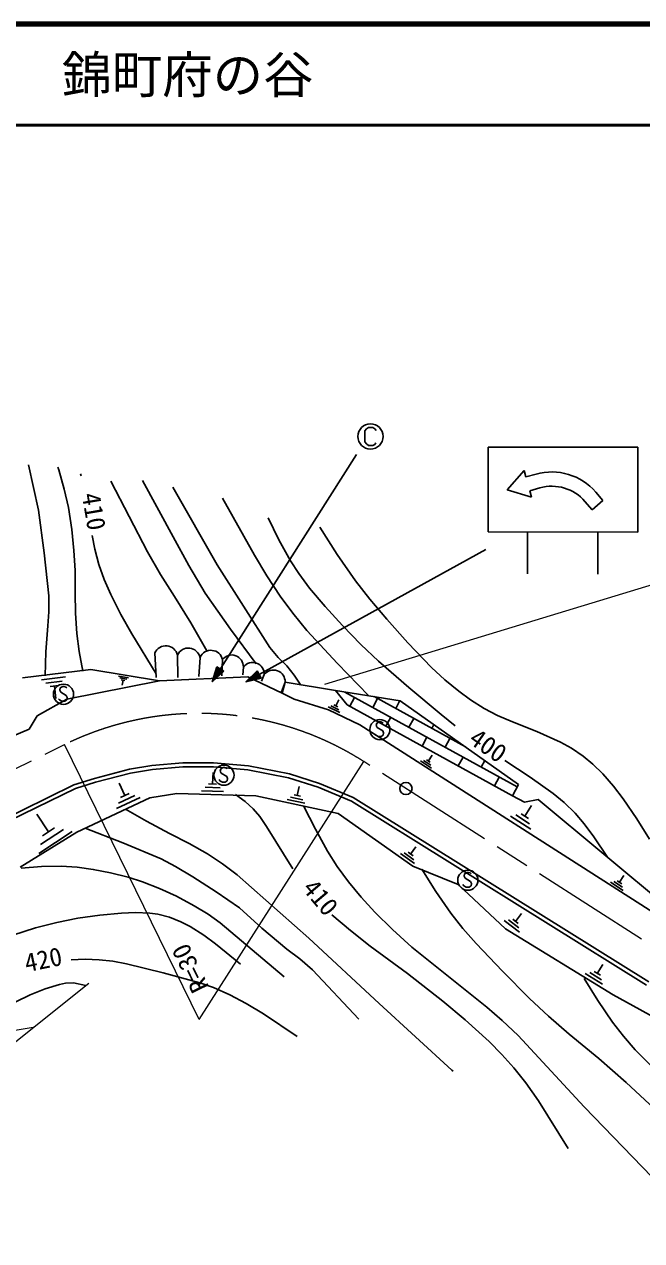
# Model space of a CAD drawing. Units: millimetres, scale not verified. Extents: x 40000 to 680000, y 20000 to 380000.
# Drawn here: x 446318 to 507637, y 259266 to 380000 of the extents above; entities that cross this region are included whole.
import ezdxf
from ezdxf.enums import TextEntityAlignment as Align

# ---------------------------------------------------------------- set-up
doc = ezdxf.new("R2010")
doc.units = ezdxf.units.MM
doc.header["$LTSCALE"] = 1000
doc.linetypes.add('CHAIN', pattern=[18.5, 12, -1.5, 3.5, -1.5])
for name, color, linetype, lineweight in [('M-BGD', 7, 'Continuous', 25), ('M-BMK', 2, 'CHAIN', 13), ('M-BMK-HTXT', 7, 'Continuous', 13), ('M-BMK-SRVR', 3, 'Continuous', 25), ('M-STR-HTXT', 7, 'Continuous', 13), ('M-STR-STRC', 7, 'Continuous', 25), ('M-TTL', 2, 'Continuous', 140), ('M-TTL-LINE', 7, 'Continuous', 50)]:
    doc.layers.add(name, color=color, linetype=linetype, lineweight=lineweight)
doc.layers.add('M-TTL-TXT', color=7, linetype='Continuous')
doc.styles.add('ＭＳ ゴシック', font='')
doc.styles.get('ＭＳ ゴシック').set_extended_font_data('MS Gothic')

msp = doc.modelspace()

# ---------------------------------------------------------------- linework, layer by layer
at = {"layer": 'M-BGD'}
for p, q in [((451898, 335397), (451953, 335168)), ((459290, 317616), (459400, 315155)), ((461529, 317392), (461582, 315178)), ((463768, 317167), (463664, 315250)), ((466007, 316943), (465920, 315322)), ((446138, 315122), (452935, 315949)), ((448023, 314938), (450405, 315228)), ((452935, 315949), (459739, 314835)), ((455687, 315302), (456673, 315137)), ((456489, 315005), (455818, 315118)), ((459739, 314835), (468530, 315234)), ((468078, 316198), (468028, 315418)), ((468530, 315234), (471920, 313604)), ((470149, 315453), (469886, 314797)), ((450070, 314801), (448450, 314604)), ((448878, 314269), (449735, 314373)), ((449307, 314321), (449457, 313082)), ((459739, 314835), (450526, 313002)), ((450526, 313002), (459739, 314835)), ((455950, 314933), (456305, 314874)), ((456127, 314904), (456041, 314391)), ((472219, 314708), (471865, 313728)), ((471920, 313604), (472219, 314708)), ((472219, 314708), (477216, 313869)), ((450526, 313002), (447589, 311359)), ((447589, 311359), (450526, 313002)), ((471920, 313604), (473129, 313027)), ((471920, 313604), (473129, 313027)), ((473129, 313027), (476539, 311972)), ((473129, 313027), (476539, 311972)), ((477216, 313869), (478385, 312460)), ((477216, 313869), (483648, 312866)), ((478385, 312460), (477216, 313869)), ((477260, 312344), (477552, 312954)), ((495284, 304304), (478167, 313721)), ((478645, 312316), (479127, 313193)), ((480923, 312204), (481405, 313081)), ((490131, 308280), (481062, 313269)), ((483202, 312092), (483629, 312869)), ((483648, 312866), (495413, 304544)), ((477666, 311688), (476494, 312250)), ((476539, 311972), (479651, 310482)), ((476539, 311972), (479651, 310482)), ((476771, 312347), (477569, 311965)), ((477471, 312243), (477049, 312445)), ((478385, 312460), (494810, 303423)), ((494810, 303423), (478385, 312460)), ((447589, 311359), (446795, 310051)), ((446795, 310051), (447589, 311359)), ((479651, 310482), (511212, 290297)), ((479651, 310482), (511212, 290297)), ((482237, 310340), (482720, 311216)), ((484516, 310228), (484998, 311104)), ((486794, 310116), (487002, 310494)), ((446795, 310051), (440344, 307286)), ((440344, 307286), (446795, 310051)), ((485830, 308364), (486312, 309240)), ((488108, 308252), (488590, 309128)), ((458998, 306436), (462047, 306705)), ((458998, 306436), (462047, 306705)), ((462047, 306705), (465121, 306702)), ((462047, 306705), (465121, 306702)), ((465121, 306702), (468584, 306403)), ((465121, 306702), (468584, 306403)), ((486770, 306179), (485675, 306879)), ((485962, 306942), (486707, 306466)), ((486644, 306754), (486250, 307006)), ((486447, 306880), (486811, 307449)), ((489422, 306388), (489904, 307264)), ((491700, 306276), (492054, 306919)), ((453287, 305155), (456766, 306066)), ((453287, 305155), (456766, 306066)), ((453399, 304766), (456851, 305670)), ((456851, 305670), (453399, 304766)), ((456766, 306066), (458998, 306436)), ((456766, 306066), (458998, 306436)), ((456851, 305670), (459049, 306033)), ((459049, 306033), (456851, 305670)), ((459049, 306033), (462065, 306300)), ((462065, 306300), (459049, 306033)), ((462065, 306300), (465104, 306297)), ((465104, 306297), (462065, 306300)), ((465023, 304600), (465059, 305743)), ((465104, 306297), (468527, 306002)), ((468527, 306002), (465104, 306297)), ((468527, 306002), (472543, 305200)), ((472543, 305200), (468527, 306002)), ((468584, 306403), (472643, 305593)), ((468584, 306403), (472643, 305593)), ((472643, 305593), (475648, 304660)), ((472643, 305593), (475648, 304660)), ((438661, 298314), (451253, 304513)), ((438661, 298314), (451253, 304513)), ((451253, 304513), (453287, 305155)), ((451253, 304513), (453287, 305155)), ((451409, 304137), (453399, 304766)), ((453399, 304766), (451409, 304137)), ((456303, 303462), (455725, 304684)), ((464265, 304271), (465760, 304225)), ((465419, 304587), (464628, 304612)), ((472543, 305200), (475508, 304279)), ((475508, 304279), (472543, 305200)), ((473428, 303442), (473622, 304358)), ((475508, 304279), (478800, 302884)), ((478800, 302884), (475508, 304279)), ((475648, 304660), (478988, 303245)), ((475648, 304660), (478988, 303245)), ((493014, 304411), (493496, 305287)), ((495413, 304544), (494810, 303423)), ((438818, 298054), (451409, 304137)), ((438818, 298054), (451409, 304137)), ((451546, 299808), (458772, 303227)), ((457834, 303266), (455484, 302154)), ((455682, 302708), (457280, 303464)), ((456726, 303662), (455880, 303262)), ((458772, 303227), (461477, 303652)), ((461477, 303652), (469311, 303407)), ((466101, 303862), (463902, 303931)), ((469311, 303407), (477503, 301671)), ((474189, 302692), (472428, 303066)), ((472769, 303288), (473967, 303034)), ((473745, 303375), (473111, 303510)), ((478988, 303245), (508336, 284958)), ((478988, 303245), (508336, 284958)), ((494810, 303423), (496000, 302807)), ((496000, 302807), (497348, 303063)), ((497348, 303063), (511630, 291152)), ((478800, 302884), (508122, 284615)), ((508122, 284615), (478800, 302884)), ((496029, 301411), (496701, 302462)), ((448709, 299861), (447563, 301597)), ((477503, 301671), (484915, 296451)), ((496626, 300118), (494604, 301411)), ((495135, 301527), (496509, 300648)), ((496393, 301178), (495665, 301644)), ((445916, 296347), (451546, 299808)), ((451083, 299894), (447744, 297691)), ((447926, 298578), (450196, 300076)), ((449310, 300257), (448108, 299464)), ((484686, 297637), (485195, 298360)), ((485068, 296703), (483678, 297682)), ((484057, 297748), (485002, 297082)), ((484936, 297461), (484436, 297814)), ((484915, 296451), (489422, 294608)), ((489422, 294608), (494116, 290235)), ((505804, 294034), (504540, 294842)), ((504872, 294915), (505731, 294365)), ((505658, 294697), (505203, 294988)), ((505431, 294842), (505851, 295499)), ((495493, 289902), (493972, 291040)), ((494397, 291101), (495432, 290327)), ((495371, 290753), (494823, 291163)), ((495097, 290958), (495689, 291749)), ((494116, 290235), (504819, 283657)), ((503226, 285797), (503770, 286683)), ((503743, 284728), (502039, 285775)), ((502479, 285880), (503638, 285169)), ((503532, 285609), (502919, 285985)), ((504819, 283657), (510616, 280477))]:
    msp.add_line(p, q, dxfattribs=at)
for points in [[(448398, 315326), (448466, 317724), (448643, 320291), (448751, 321688), (448760, 323268), (448297, 327539), (447734, 331769), (446747, 336278)], [(452130, 315786), (451766, 317753), (451532, 319540), (451398, 321537), (451369, 323571), (451360, 325771), (451249, 327774), (451033, 329867), (450699, 332043), (450287, 333856), (449737, 335780), (449661, 336035)], [(464437, 317800), (462851, 320579), (461239, 323203), (459854, 325404), (458564, 327650), (454926, 334660)], [(469362, 316523), (466781, 319979), (464275, 323526), (462645, 326282), (461091, 329113), (458051, 334719)], [(473793, 314403), (473127, 315406), (472378, 316310), (471532, 317162), (470705, 318144), (465480, 326341), (461078, 334064)], [(480516, 313373), (477418, 316565), (474378, 319845), (472985, 321550), (471736, 323246), (470419, 325251), (469186, 327312), (466004, 332974)], [(470547, 330999), (471609, 328840), (472768, 326741), (473585, 325486), (474659, 324042), (476208, 322200), (477922, 320322), (479733, 318457), (481487, 316790), (484505, 314165), (487725, 311501), (489124, 310376)], [(475666, 330077), (477406, 327386), (479227, 324757), (480635, 322929), (482309, 320941), (484404, 318619), (486770, 316163), (488090, 314938), (489480, 313799), (490639, 312954), (491995, 312099), (493326, 311400), (494791, 310756), (497214, 309799), (499589, 308745), (500670, 308141), (501827, 307350), (502773, 306576), (503780, 305602), (504839, 304395), (505803, 303135), (507151, 301146), (508408, 299104)], [(453051, 329263), (453318, 327892), (453726, 326386), (454265, 324880), (454905, 323407), (455904, 321430), (456997, 319494), (459430, 315519)], [(494044, 306932), (496558, 305283), (498859, 303643), (499938, 302750), (501018, 301701), (501925, 300645), (502878, 299359), (504232, 297322)], [(467281, 303543), (468268, 302851), (469061, 302145), (469702, 301380), (470388, 300384), (472994, 296191)], [(456375, 302111), (458450, 300902), (460743, 299694), (462707, 298703), (464517, 297668), (466015, 296666), (467450, 295575), (474572, 289285), (481552, 282821), (488764, 276204), (488904, 276075)], [(474059, 302434), (475229, 300110), (476437, 297936), (477407, 296419), (478516, 294893), (479790, 293351), (481145, 291877), (482883, 290146), (484800, 288390), (492272, 282433), (493786, 281126), (495368, 279618), (501921, 272560), (508690, 265562), (511796, 262526), (515160, 259388), (520626, 254596)], [(452358, 300211), (456087, 298764), (459896, 297173), (461343, 296414), (463055, 295381), (465376, 293901), (467678, 292310), (469923, 290280), (472401, 288198), (473674, 287227), (474927, 286138), (479532, 281254)], [(446020, 296245), (448016, 296399), (449971, 296431), (451568, 296325), (453158, 296115), (454872, 295790), (456618, 295349), (458068, 294885), (459744, 294226), (461426, 293450), (463199, 292510), (464566, 291676), (465778, 290821), (472118, 285440)], [(485815, 296134), (487202, 293929), (488674, 291788), (489877, 290260), (491193, 288754), (493801, 286006), (496491, 283318), (498388, 281543), (500440, 279771), (503366, 277346), (506091, 274960), (508880, 272378), (511888, 269741), (519447, 263639), (522405, 260851), (525620, 257970), (527271, 256516), (528930, 254920), (530567, 253245)], [(445178, 289604), (447431, 290309), (449562, 290859), (451650, 291288), (453825, 291586), (455969, 291779), (457372, 291840), (458771, 291784), (459567, 291665), (460733, 291364), (461857, 290929), (462798, 290447), (464150, 289588), (465312, 288734), (467799, 286711)], [(476865, 291599), (478707, 290041), (480674, 288514), (484367, 285778), (487881, 283045), (490108, 281178), (492489, 279037), (493756, 277758), (494946, 276414), (496114, 274936), (497383, 273141), (500321, 268411)], [(450965, 287132), (452369, 287194), (453769, 287154), (455104, 287002), (456477, 286739), (460097, 285864), (463763, 284873), (465095, 284392), (466743, 283663), (468357, 282816), (470071, 281787), (473430, 279530)], [(501913, 285304), (503292, 283090), (504752, 280940), (505816, 279567), (507004, 278218), (508837, 276367), (510621, 274709), (513030, 272602), (515658, 270447), (523111, 264588), (530481, 258244), (531423, 257495), (532530, 256755), (533870, 256062)], [(433643, 269636), (433459, 270849), (433405, 272043), (433488, 272743), (433703, 273500), (434028, 274234), (434550, 275114), (435206, 276012), (436138, 277090), (437003, 277929), (437930, 278684), (438763, 279254), (439991, 279934), (442080, 281010), (444157, 282207), (445469, 282966), (446902, 283657), (448391, 284252), (449816, 284703), (450409, 284821), (451200, 284858), (452440, 284611)]]:
    msp.add_lwpolyline(points, dxfattribs=at)
for centre, radius, start, end in [((460372, 317130), 1186, 12.759, 155.79671), ((462611, 316905), 1186, 12.759, 155.79671), ((464850, 316681), 1186, 12.759, 155.79671), ((466927, 316249), 1152, 357.4706, 142.94855), ((468998, 315503), 1152, 357.4706, 142.94855), ((471068, 314758), 1152, 357.4706, 142.94855)]:
    msp.add_arc(centre, radius, start, end, dxfattribs=at)
at = {"layer": 'M-BMK'}
for p, q in [((436248, 301617), (450320, 308506)), ((523194, 279242), (480043, 306819))]:
    msp.add_line(p, q, dxfattribs=at)
msp.add_arc((463680, 281214), 30386, 57.41899, 116.08254, dxfattribs=at)
at = {"layer": 'M-BMK-HTXT'}
for p, q in [((463680, 281214), (450320, 308506)), ((463680, 281214), (480043, 306819)), ((447188, 280419), (419706, 275753))]:
    msp.add_line(p, q, dxfattribs=at)
at = {"layer": 'M-BMK-SRVR'}
msp.add_circle((484225, 304146), 608, dxfattribs=at)
at = {"layer": 'M-STR-HTXT'}
for p, q in [((476171, 314514), (511910, 325392)), ((410640, 251306), (452734, 284837))]:
    msp.add_line(p, q, dxfattribs=at)
at = {"layer": 'M-STR-STRC'}
for p, q in [((480149, 339645), (480148, 338545)), ((480299, 339844), (480149, 339645)), ((480499, 339994), (480299, 339844)), ((480949, 339994), (480499, 339994)), ((481149, 339843), (480949, 339994)), ((481249, 339693), (481149, 339843)), ((480148, 338545), (480297, 338344)), ((480297, 338344), (480497, 338194)), ((480497, 338194), (480947, 338194)), ((480947, 338194), (481147, 338293)), ((481147, 338293), (481248, 338443)), ((464978, 314749), (479311, 337313)), ((492384, 338042), (492374, 329613)), ((507258, 338026), (492384, 338042)), ((507249, 329597), (507258, 338026)), ((495953, 335702), (494275, 333810)), ((496131, 335068), (495953, 335702)), ((497145, 335353), (496131, 335068)), ((494275, 333810), (496693, 333069)), ((497529, 333988), (496515, 333703)), ((496693, 333069), (496515, 333703)), ((503791, 332743), (503072, 333574)), ((502719, 331815), (502000, 332646)), ((502719, 331815), (503791, 332743)), ((492374, 329613), (507249, 329597)), ((496303, 325469), (496307, 329609)), ((503275, 325423), (503279, 329601)), ((468331, 314749), (492158, 327861)), ((464978, 314749), (465427, 316240)), ((466136, 315790), (464978, 314749)), ((465203, 315103), (465497, 316125)), ((466003, 315803), (465203, 315103)), ((465332, 315306), (465566, 316010)), ((465870, 315817), (465332, 315306)), ((465427, 316240), (466136, 315790)), ((465497, 316125), (466003, 315803)), ((465525, 315610), (465635, 315895)), ((465736, 315831), (465525, 315610)), ((465566, 316010), (465870, 315817)), ((465635, 315895), (465736, 315831)), ((468331, 314749), (469443, 315841)), ((468699, 314952), (469448, 315707)), ((469738, 315181), (468699, 314952)), ((468910, 315068), (469454, 315572)), ((469627, 315257), (468910, 315068)), ((469225, 315241), (469459, 315438)), ((469517, 315333), (469225, 315241)), ((469443, 315841), (469848, 315105)), ((469448, 315707), (469738, 315181)), ((469454, 315572), (469627, 315257)), ((469459, 315438), (469517, 315333)), ((449889, 314142), (449849, 313902)), ((450129, 314262), (449889, 314142)), ((450289, 314262), (450129, 314262)), ((450449, 314221), (450289, 314262)), ((450529, 314141), (450449, 314221)), ((469848, 315105), (468331, 314749)), ((449808, 312942), (449728, 313062)), ((450048, 312822), (449808, 312942)), ((449849, 313902), (449929, 313702)), ((449929, 313702), (450488, 313381)), ((450328, 312821), (450048, 312822)), ((450528, 312941), (450328, 312821)), ((450488, 313381), (450568, 313181)), ((450568, 313181), (450528, 312941)), ((481315, 310633), (481275, 310393)), ((481275, 310393), (481354, 310193)), ((481555, 310753), (481315, 310633)), ((481715, 310753), (481555, 310753)), ((481875, 310713), (481715, 310753)), ((481955, 310632), (481875, 310713)), ((481233, 309433), (481154, 309553)), ((481473, 309313), (481233, 309433)), ((481354, 310193), (481914, 309873)), ((481753, 309313), (481473, 309313)), ((481953, 309432), (481753, 309313)), ((481914, 309873), (481994, 309672)), ((481994, 309672), (481953, 309432)), ((465827, 306113), (465787, 305873)), ((465787, 305873), (465867, 305673)), ((466068, 306233), (465827, 306113)), ((465867, 305673), (466427, 305353)), ((466228, 306233), (466068, 306233)), ((466388, 306193), (466228, 306233)), ((466467, 306113), (466388, 306193)), ((465746, 304913), (465666, 305034)), ((465986, 304793), (465746, 304913)), ((466266, 304793), (465986, 304793)), ((466466, 304913), (466266, 304793)), ((466427, 305353), (466506, 305153)), ((466506, 305153), (466466, 304913)), ((490290, 295806), (490049, 295686)), ((490450, 295806), (490290, 295806)), ((490610, 295766), (490450, 295806)), ((489968, 294487), (489888, 294607)), ((490049, 295686), (490009, 295447)), ((490009, 295447), (490089, 295246)), ((490089, 295246), (490649, 294926)), ((490689, 295686), (490610, 295766)), ((490649, 294926), (490728, 294726)), ((490728, 294726), (490688, 294486)), ((490208, 294366), (489968, 294487)), ((490488, 294366), (490208, 294366)), ((490688, 294486), (490488, 294366))]:
    msp.add_line(p, q, dxfattribs=at)
for centre, radius in [((480698, 339094), 1250), ((450209, 313502), 1000), ((481634, 309993), 1000), ((466147, 305473), 1000), ((490369, 295046), 1000)]:
    msp.add_circle(centre, radius, dxfattribs=at)
for radius in [5773, 4355]:
    msp.add_arc((498707, 329795), radius, 40.88689, 105.69866, dxfattribs=at)
at = {"layer": 'M-TTL'}
msp.add_line((680000, 380000), (40000, 380000), dxfattribs=at)
at = {"layer": 'M-TTL-LINE'}
msp.add_line((40000, 370000), (680000, 370000), dxfattribs=at)

# ---------------------------------------------------------------- texts
at = {"layer": 'M-BGD', "style": 'ＭＳ ゴシック'}
for s, rotation, p in [('410', 279.737, (451473, 333248)), ('400', 325.337, (490019, 308278)), ('410', 310.237, (473415, 293824)), ('420', 11.637, (446659, 285362))]:
    msp.add_text(s, height=1833, rotation=rotation, dxfattribs=at).set_placement(p, align=Align.BOTTOM_LEFT)
at = {"layer": 'M-BMK-HTXT', "style": 'ＭＳ ゴシック'}
msp.add_text('R=30', height=1833, rotation=115.937, dxfattribs=at).set_placement((465195, 284694), align=Align.BOTTOM_LEFT)
at = {"layer": 'M-TTL-TXT', "style": 'ＭＳ ゴシック'}
msp.add_text('岩国市本郷町本郷\u3000錦町府の谷', height=3666, dxfattribs=at).set_placement((405024, 375000), align=Align.MIDDLE_LEFT)

doc.saveas('drawing.dxf')
